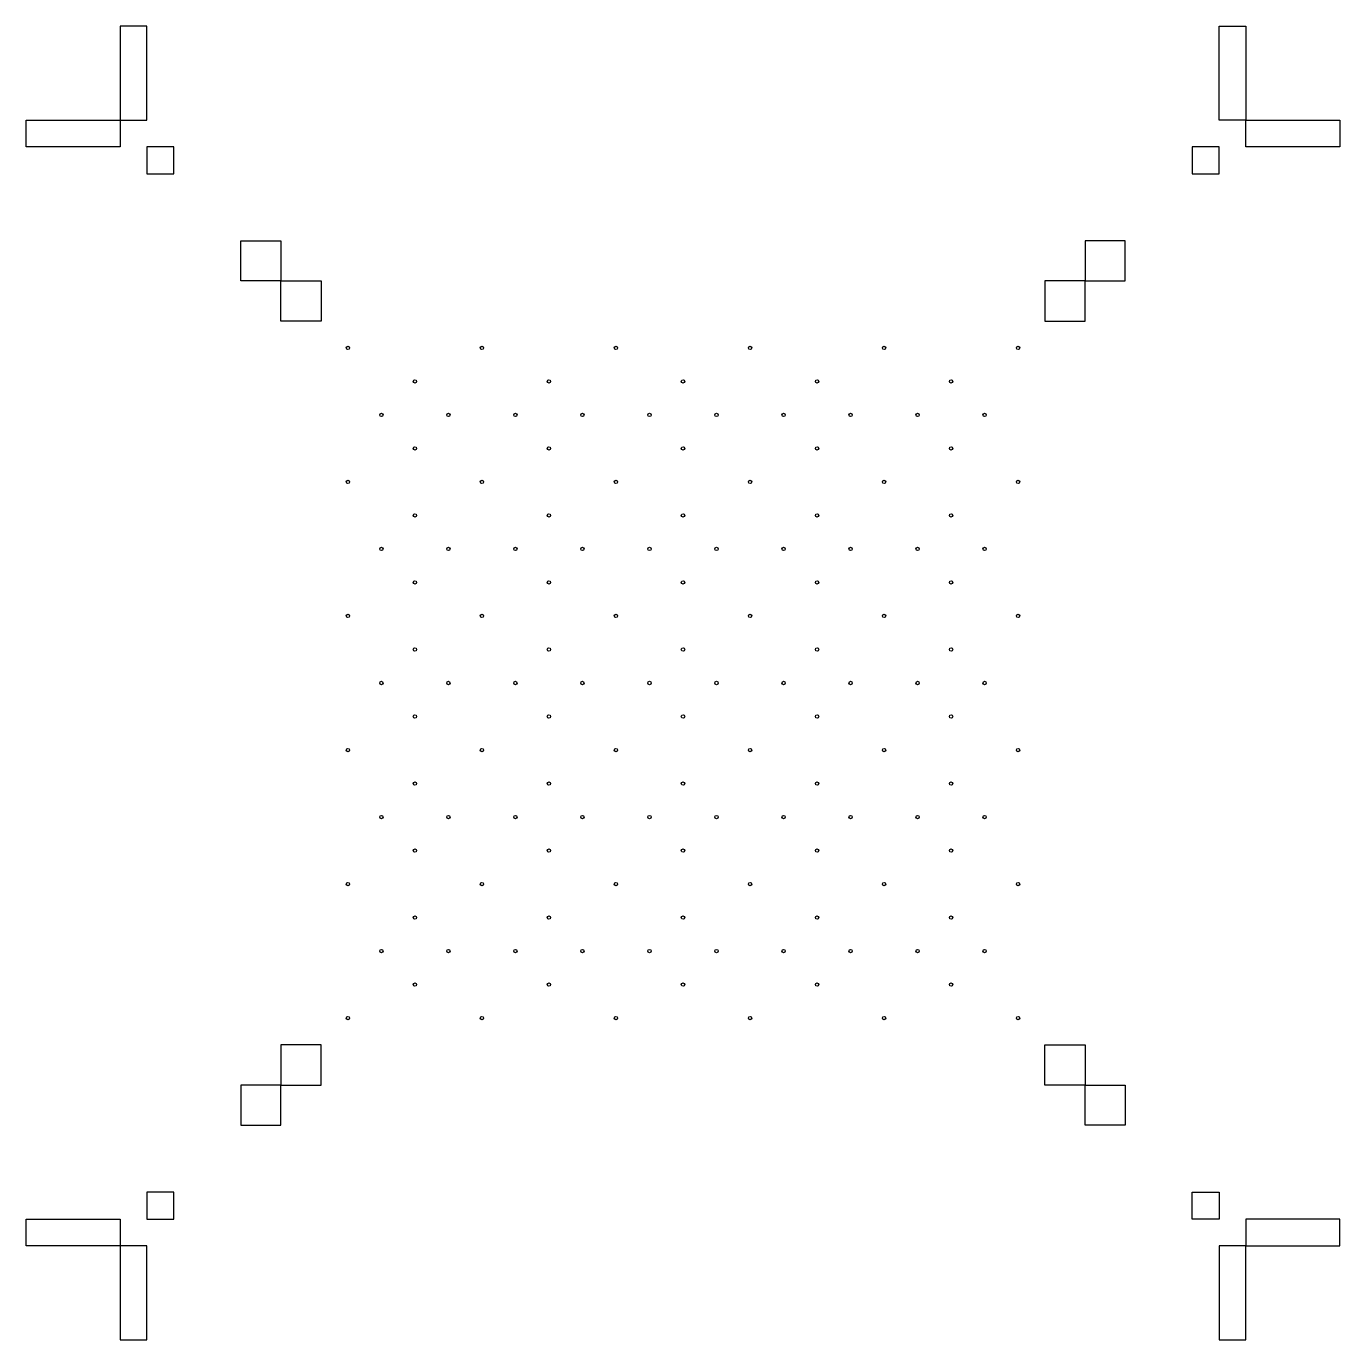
# Model space of a CAD drawing. Extents: x 1 to 99, y 1 to 99.
import ezdxf

# ---------------------------------------------------------------- set-up
doc = ezdxf.new("R2010")
doc.units = 0
doc.layers.add('ALIGN', color=1, linetype='CONTINUOUS')
doc.layers.add('COORD', color=2, linetype='CONTINUOUS')

msp = doc.modelspace()

# ---------------------------------------------------------------- linework, layer by layer
at = {"layer": 'ALIGN'}
for points in [[(8, 92, 0), (10, 92, 0), (10, 99, 0), (8, 99, 0), (8, 92, 0)], [(92, 92, 0), (90, 92, 0), (90, 99, 0), (92, 99, 0), (92, 92, 0)], [(1, 92, 0), (8, 92, 0), (8, 90, 0), (1, 90, 0), (1, 92, 0)], [(92, 92, 0), (99, 92, 0), (99, 90, 0), (92, 90, 0), (92, 92, 0)], [(10, 88, 0), (12, 88, 0), (12, 90, 0), (10, 90, 0), (10, 88, 0)], [(88, 88, 0), (90, 88, 0), (90, 90, 0), (88, 90, 0), (88, 88, 0)], [(20, 80, 0), (17, 80, 0), (17, 83, 0), (20, 83, 0), (20, 80, 0)], [(80, 80, 0), (83, 80, 0), (83, 83, 0), (80, 83, 0), (80, 80, 0)], [(20, 80, 0), (23, 80, 0), (23, 77, 0), (20, 77, 0), (20, 80, 0)], [(80, 80, 0), (77, 80, 0), (77, 77, 0), (80, 77, 0), (80, 80, 0)], [(20, 20, 0), (23, 20, 0), (23, 23, 0), (20, 23, 0), (20, 20, 0)], [(80, 20, 0), (77, 20, 0), (77, 23, 0), (80, 23, 0), (80, 20, 0)], [(20, 20, 0), (17, 20, 0), (17, 17, 0), (20, 17, 0), (20, 20, 0)], [(80, 20, 0), (83, 20, 0), (83, 17, 0), (80, 17, 0), (80, 20, 0)], [(12, 12, 0), (10, 12, 0), (10, 10, 0), (12, 10, 0), (12, 12, 0)], [(90, 10, 0), (88, 10, 0), (88, 12, 0), (90, 12, 0), (90, 10, 0)], [(1, 10, 0), (8, 10, 0), (8, 8, 0), (1, 8, 0), (1, 10, 0)], [(92, 8, 0), (99, 8, 0), (99, 10, 0), (92, 10, 0), (92, 8, 0)], [(8, 1, 0), (10, 1, 0), (10, 8, 0), (8, 8, 0), (8, 1, 0)], [(92, 8, 0), (90, 8, 0), (90, 1, 0), (92, 1, 0), (92, 8, 0)]]:
    msp.add_polyline3d(points, close=True, dxfattribs=at)
at = {"layer": 'COORD'}
for centre in [(25, 75), (35, 75), (45, 75), (55, 75), (65, 75), (75, 75), (30, 72.5), (40, 72.5), (50, 72.5), (60, 72.5), (70, 72.5), (27.5, 70), (32.5, 70), (37.5, 70), (42.5, 70), (47.5, 70), (52.5, 70), (57.5, 70), (62.5, 70), (67.5, 70), (72.5, 70), (30, 67.5), (40, 67.5), (50, 67.5), (60, 67.5), (70, 67.5), (25, 65), (35, 65), (45, 65), (55, 65), (65, 65), (75, 65), (30, 62.5), (40, 62.5), (50, 62.5), (60, 62.5), (70, 62.5), (27.5, 60), (32.5, 60), (37.5, 60), (42.5, 60), (47.5, 60), (52.5, 60), (57.5, 60), (62.5, 60), (67.5, 60), (72.5, 60), (30, 57.5), (40, 57.5), (50, 57.5), (60, 57.5), (70, 57.5), (25, 55), (35, 55), (45, 55), (55, 55), (65, 55), (75, 55), (30, 52.5), (40, 52.5), (50, 52.5), (60, 52.5), (70, 52.5), (27.5, 50), (32.5, 50), (37.5, 50), (42.5, 50), (47.5, 50), (52.5, 50), (57.5, 50), (62.5, 50), (67.5, 50), (72.5, 50), (30, 47.5), (40, 47.5), (50, 47.5), (60, 47.5), (70, 47.5), (25, 45), (35, 45), (45, 45), (55, 45), (65, 45), (75, 45), (30, 42.5), (40, 42.5), (50, 42.5), (60, 42.5), (70, 42.5), (27.5, 40), (32.5, 40), (37.5, 40), (42.5, 40), (47.5, 40), (52.5, 40), (57.5, 40), (62.5, 40), (67.5, 40), (72.5, 40), (30, 37.5), (40, 37.5), (50, 37.5), (60, 37.5), (70, 37.5), (25, 35), (35, 35), (45, 35), (55, 35), (65, 35), (75, 35), (30, 32.5), (40, 32.5), (50, 32.5), (60, 32.5), (70, 32.5), (27.5, 30), (32.5, 30), (37.5, 30), (42.5, 30), (47.5, 30), (52.5, 30), (57.5, 30), (62.5, 30), (67.5, 30), (72.5, 30), (30, 27.5), (40, 27.5), (50, 27.5), (60, 27.5), (70, 27.5), (25, 25), (35, 25), (45, 25), (55, 25), (65, 25), (75, 25)]:
    msp.add_circle(centre, 0.125, dxfattribs=at)

doc.saveas('drawing.dxf')
